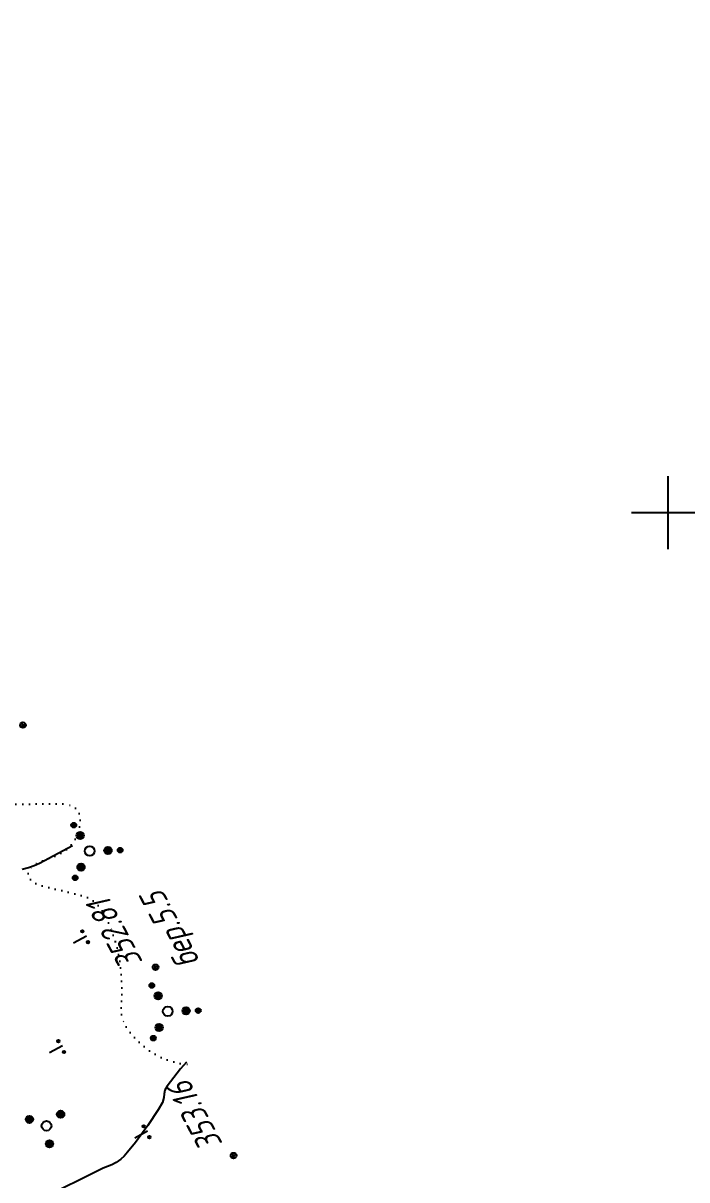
# Model space of a CAD drawing. Extents: x 1517348 to 1518464, y 2188576 to 2190606.
# Drawn here: x 1518094.2 to 1518203.1, y 2189290.4 to 2189480.4 of the extents above; entities that cross this region are included whole.
import ezdxf

# ---------------------------------------------------------------- set-up
doc = ezdxf.new("R2010")
doc.units = 0
doc.linetypes.add('ИИDot', pattern=[1, 0, -1])
for name, color, linetype, lineweight in [('ИИ_ГЕОСЕТКА_025', 3, 'Continuous', 25), ('ИИ_КОНТУР_025', 7, 'ИИDot', 25), ('ИИ_ОТМЕТКА_025', 7, 'Continuous', 25), ('ИИ_РАЗМЕР_025', 7, 'Continuous', 25), ('ИИ_РЕЛЬЕФ_025', 34, 'Continuous', 25), ('ИИ_ТЕКСТ_025', 7, 'Continuous', 25), ('ИИ_УГОДЬЯ_025', 7, 'Continuous', 25)]:
    doc.layers.add(name, color=color, linetype=linetype, lineweight=lineweight)
doc.styles.add('VNIPISIMPLEXCUR', font='simplex.shx', dxfattribs={"width": 0.8, "oblique": 15})
doc.dimstyles.new('ИИ-2000-м-dm$0', dxfattribs={"dimscale": 2, "dimtxt": 2.5, "dimasz": 2.5, "dimexe": 1.25, "dimexo": 0, "dimgap": 1, "dimtad": 1, "dimtoh": 1, "dimzin": 1, "dimdsep": 46, "dimtxsty": 'VNIPISIMPLEXCUR', "dimblk": 'OBLIQUE', "dimcen": 2.5, "dimaunit": 1, "dimadec": 4, "dimazin": 0, "dimtfac": 1, "dimtmove": 1, "dimatfit": 2, "dimfxl": 1, "dimarcsym": 0})
doc.dimstyles.new('ИИ-2000-м-dm$2', dxfattribs={"dimscale": 2, "dimtxt": 2.5, "dimasz": 2.5, "dimexe": 1.25, "dimexo": 0, "dimgap": 1, "dimtad": 2, "dimtoh": 1, "dimzin": 1, "dimdsep": 46, "dimtxsty": 'VNIPISIMPLEXCUR', "dimcen": 2.5, "dimaunit": 1, "dimazin": 0, "dimtfac": 1, "dimtmove": 1, "dimatfit": 2, "dimfxl": 1, "dimarcsym": 0})

# ---------------------------------------------------------------- blocks, each defined once
blk = doc.blocks.new('PICKET')
at = {"color": 0, "linetype": 'Continuous', "lineweight": 25}
for p, q in [((-0.23, 0), (0.23, 0)), ((0, 0.23), (0, -0.23))]:
    blk.add_line(p, q, dxfattribs=at)
blk.add_circle((0, 0), 0.23, dxfattribs=at)
at = {"color": 0, "linetype": 'Continuous', "style": 'VNIPISIMPLEXCUR', "oblique": 15, "width": 0.8}
blk.add_attdef('OTMETKA', (1.25, 0.3), '', height=2, dxfattribs=at)
at = {"color": 8, "linetype": 'Continuous', "style": 'VNIPISIMPLEXCUR', "oblique": 15, "width": 0.8, "flags": 1}
blk.add_attdef('NOMER', (1.25, -2.7), '', height=2, dxfattribs=at)
blk = doc.blocks.new('ИИ053952')
at = {"linetype": 'Continuous', "lineweight": 25}
h = blk.add_hatch(color=0, dxfattribs=at)
edge = h.paths.add_edge_path()
edge.add_arc((-1.309, 2.13), 0.2, 0, 360)
h = blk.add_hatch(color=0, dxfattribs=at)
edge = h.paths.add_edge_path()
edge.add_arc((-0.785, 1.278), 0.3, 0, 360)
h = blk.add_hatch(color=0, dxfattribs=at)
edge = h.paths.add_edge_path()
edge.add_arc((1.499, 0.041), 0.3, 0, 360)
h = blk.add_hatch(color=0, dxfattribs=at)
edge = h.paths.add_edge_path()
edge.add_arc((2.499, 0.068), 0.2, 0, 360)
h = blk.add_hatch(color=0, dxfattribs=at)
edge = h.paths.add_edge_path()
edge.add_arc((-0.714, -1.319), 0.3, 0, 360)
h = blk.add_hatch(color=0, dxfattribs=at)
edge = h.paths.add_edge_path()
edge.add_arc((-1.19, -2.198), 0.2, 0, 360)
at = {"color": 0, "linetype": 'Continuous', "lineweight": 25}
for centre, radius in [((-1.309, 2.13), 0.2), ((-0.785, 1.278), 0.3), ((0, 0), 0.4), ((1.499, 0.041), 0.3), ((2.499, 0.068), 0.2), ((-0.714, -1.319), 0.3), ((-1.19, -2.198), 0.2)]:
    blk.add_circle(centre, radius, dxfattribs=at)
blk = doc.blocks.new('ИИ05407')
at = {"linetype": 'Continuous', "lineweight": 25}
h = blk.add_hatch(color=0, dxfattribs=at)
edge = h.paths.add_edge_path()
edge.add_arc((-0.5, 0.1), 0.1, 0, 360)
h = blk.add_hatch(color=0, dxfattribs=at)
edge = h.paths.add_edge_path()
edge.add_arc((0.5, 0.1), 0.1, 0, 360)
at = {"color": 0, "linetype": 'Continuous', "lineweight": 25}
blk.add_lwpolyline([(0, 0), (0, 1.2)], dxfattribs=at)
for centre in [(-0.5, 0.1), (0.5, 0.1)]:
    blk.add_circle(centre, 0.1, dxfattribs=at)
blk = doc.blocks.new('ИИ053951')
at = {"linetype": 'Continuous', "lineweight": 25}
h = blk.add_hatch(color=0, dxfattribs=at)
edge = h.paths.add_edge_path()
edge.add_arc((1.16, 0.95), 0.3, 0, 360)
h = blk.add_hatch(color=0, dxfattribs=at)
edge = h.paths.add_edge_path()
edge.add_arc((-1.403, 0.53), 0.3, 0, 360)
h = blk.add_hatch(color=0, dxfattribs=at)
edge = h.paths.add_edge_path()
edge.add_arc((0.243, -1.48), 0.3, 0, 360)
at = {"color": 0, "linetype": 'Continuous', "lineweight": 25}
for centre, radius in [((1.16, 0.95), 0.3), ((-1.403, 0.53), 0.3), ((0, 0), 0.4), ((0.243, -1.48), 0.3)]:
    blk.add_circle(centre, radius, dxfattribs=at)
blk = doc.blocks.new('*D23')
at = {"layer": 'Defpoints', "color": 0, "transparency": 16777216}
for p in [(1517433.62, 2190485.82), (1517814.44, 2189993.77), (1517710.22, 2189950.84), (1517583.52, 2189878.79), (1518412.38, 2188627.85)]:
    blk.add_point(p, dxfattribs=at)
at = {"layer": 'ИИ_РАЗМЕР_025', "color": 0, "lineweight": -2, "transparency": 16777216}
for p, q in [((1517701.87, 2189947.56), (1517694.82, 2189960.94)), ((1517709.2, 2189948.67), (1517701.87, 2189947.56))]:
    blk.add_line(p, q, dxfattribs=at)
blk.add_arc((1517718.1, 2189945.8), 9.35, 142.4771, 181.7709, dxfattribs=at)
at = {"layer": 'ИИ_РАЗМЕР_025', "color": 0, "transparency": 16777216}
for points in [[(1517710.25, 2189952), (1517711.11, 2189950.98), (1517713.74, 2189954.07)], [(1517709.4, 2189945.67), (1517708.1, 2189945.35), (1517709.73, 2189941.63)]]:
    blk.add_solid(points, dxfattribs=at)
at = {"layer": 'ИИ_РАЗМЕР_025', "color": 0, "transparency": 16777216, "insert": (1517695.12, 2189953.12), "char_height": 4, "attachment_point": 5, "rotation": 117.7798, "style": 'VNIPISIMPLEXCUR'}
blk.add_mtext("88°41'", dxfattribs=at)
blk = doc.blocks.new('_Oblique')
at = {"color": 0, "linetype": 'ByBlock', "lineweight": -2}
blk.add_line((-0.5, -0.5), (0.5, 0.5), dxfattribs=at)
blk = doc.blocks.new('*D27')
at = {"layer": 'Defpoints', "color": 0, "transparency": 16777216}
for p in [(1517483.76, 2190304.73), (1518396.8, 2188657.42), (1518396.8, 2188657.42)]:
    blk.add_point(p, dxfattribs=at)
at = {"layer": 'ИИ_РАЗМЕР_025', "color": 0, "lineweight": -2, "transparency": 16777216}
for p, q in [((1517483.76, 2190304.73), (1517481.57, 2190303.52)), ((1517483.76, 2190304.73), (1518396.8, 2188657.42)), ((1518396.8, 2188657.42), (1518394.62, 2188656.2))]:
    blk.add_line(p, q, dxfattribs=at)
at = {"layer": 'ИИ_РАЗМЕР_025', "color": 0, "lineweight": -2, "transparency": 16777216, "xscale": 4, "yscale": 4, "zscale": 4}
for p, rotation in [((1517483.76, 2190304.73), 118.9980081626661), ((1518396.8, 2188657.42), 298.9980081626661)]:
    blk.add_blockref('_Oblique', p, dxfattribs=dict(at, rotation=rotation))
at = {"layer": 'ИИ_РАЗМЕР_025', "color": 0, "transparency": 16777216, "insert": (1517937.66, 2189479.62), "char_height": 4, "attachment_point": 5, "rotation": 118.998, "style": 'VNIPISIMPLEXCUR'}
blk.add_mtext('1883.43', dxfattribs=at)
blk = doc.blocks.new('ИИ05012')
at = {"color": 0, "linetype": 'Continuous', "lineweight": 25, "flags": 128}
for points in [[(0, 3), (0, -3)], [(-3, 0), (3, 0)]]:
    blk.add_lwpolyline(points, dxfattribs=at)

msp = doc.modelspace()

# ---------------------------------------------------------------- linework, layer by layer
at = {"layer": 'ИИ_КОНТУР_025', "linetype": 'ИИDot', "flags": 128}
msp.add_lwpolyline([(1518085.181, 2189355.907), (1518085.852, 2189354.373), (1518086.485, 2189353.248), (1518087.081, 2189352.533), (1518087.364, 2189352.329), (1518087.934, 2189352.181), (1518089.643, 2189352.08), (1518099.126, 2189352.16), (1518100.879, 2189352.137), (1518101.864, 2189351.952), (1518102.271, 2189351.79), (1518102.622, 2189351.582), (1518102.915, 2189351.328), (1518103.152, 2189351.027), (1518103.332, 2189350.68), (1518103.534, 2189349.881), (1518103.534, 2189348.964), (1518103.332, 2189347.93), (1518102.928, 2189346.778), (1518102.636, 2189346.192), (1518102.267, 2189345.647), (1518101.82, 2189345.141), (1518101.294, 2189344.675), (1518100.691, 2189344.249), (1518100.011, 2189343.864), (1518099.252, 2189343.518), (1518097.595, 2189342.921), (1518096.29, 2189342.307), (1518095.805, 2189341.984), (1518095.431, 2189341.651), (1518095.169, 2189341.307), (1518095.019, 2189340.953), (1518094.98, 2189340.588), (1518095.05, 2189340.229), (1518095.228, 2189339.894), (1518095.514, 2189339.582), (1518095.906, 2189339.293), (1518096.406, 2189339.027), (1518097.728, 2189338.564), (1518103.121, 2189337.295), (1518104.342, 2189336.955), (1518104.904, 2189336.738), (1518105.444, 2189336.425), (1518105.963, 2189336.015), (1518106.461, 2189335.509), (1518106.937, 2189334.905), (1518107.392, 2189334.205), (1518107.825, 2189333.409), (1518108.618, 2189331.576), (1518109.262, 2189329.716), (1518109.749, 2189327.879), (1518110.077, 2189326.065), (1518110.316, 2189323.418), (1518110.376, 2189320.955), (1518110.262, 2189317.957), (1518110.375, 2189317.224), (1518110.604, 2189316.485), (1518110.951, 2189315.742), (1518111.415, 2189314.993), (1518111.997, 2189314.239), (1518112.696, 2189313.479), (1518113.512, 2189312.714), (1518114.398, 2189311.99), (1518115.305, 2189311.355), (1518116.234, 2189310.807), (1518117.184, 2189310.347), (1518118.155, 2189309.975), (1518119.148, 2189309.692), (1518120.162, 2189309.496), (1518121.153, 2189309.415)], dxfattribs=at)
at = {"layer": 'ИИ_РЕЛЬЕФ_025'}
for points, elevation in [([(1518102.273, 2189345.255), (1518096.868, 2189342.39), (1518095.971, 2189341.985), (1518095.032, 2189341.64), (1518094.035, 2189341.375)], 352.5), ([(1518120.976, 2189309.751), (1518119.983, 2189308.613), (1518117.81, 2189305.795), (1518117.45, 2189305.146), (1518117.299, 2189304.509), (1518117.274, 2189303.911), (1518117.039, 2189303.133), (1518116.343, 2189301.882), (1518114.658, 2189299.309), (1518112.629, 2189296.544), (1518111.322, 2189294.951), (1518110.736, 2189294.31), (1518110.218, 2189293.81), (1518109.448, 2189293.245), (1518108.733, 2189292.89), (1518107.334, 2189292.307), (1518096.986, 2189287.156)], 353)]:
    msp.add_lwpolyline(points, dxfattribs=dict(at, elevation=elevation))

# ---------------------------------------------------------------- block references
at = {"layer": 'ИИ_ГЕОСЕТКА_025', "xscale": 2, "yscale": 2, "zscale": 2}
msp.add_blockref('ИИ05012', (1518200, 2189400), dxfattribs=at)
at = {"layer": 'ИИ_ОТМЕТКА_025'}
ref = msp.add_blockref('PICKET', (1518094.141, 2189365.102, 352.25), dxfattribs=dict(at, xscale=2, yscale=2, zscale=2, rotation=117.7797222222222))
ref.add_attrib('OTMETKA', '352.25', (1518090.277, 2189366.007, 352.25), dxfattribs={"layer": '0', "color": 0, "height": 4, "rotation": 117.77972, "style": 'VNIPISIMPLEXCUR', "oblique": 15, "width": 0.8})
ref = msp.add_blockref('PICKET', (1518115.91, 2189325.33, 352.81), dxfattribs=dict(at, xscale=2, yscale=2, zscale=2, rotation=117.7797222222222))
ref.add_attrib('OTMETKA', '352.81', (1518113.902, 2189326.191, 352.81), dxfattribs={"layer": '0', "color": 0, "height": 4, "rotation": 117.77972, "style": 'VNIPISIMPLEXCUR', "oblique": 15, "width": 0.8})
ref = msp.add_blockref('PICKET', (1518128.71, 2189294.39, 353.16), dxfattribs=dict(at, xscale=2, yscale=2, zscale=2, rotation=117.7797222222222))
ref.add_attrib('OTMETKA', '353.16', (1518127.014, 2189296.322, 353.16), dxfattribs={"layer": '0', "color": 0, "height": 4, "rotation": 117.77972, "style": 'VNIPISIMPLEXCUR', "oblique": 15, "width": 0.8})
at = {"layer": 'ИИ_УГОДЬЯ_025', "xscale": 2, "yscale": 2, "zscale": 2}
for name, p in [('ИИ053952', (1518105.1, 2189344.407)), ('ИИ053952', (1518117.916, 2189318.07)), ('ИИ053951', (1518098.01, 2189299.27))]:
    msp.add_blockref(name, p, dxfattribs=at)
at = {"layer": 'ИИ_УГОДЬЯ_025', "xscale": 2, "yscale": 2, "zscale": 2, "rotation": 117.7797222222222}
for p in [(1518104.552, 2189330.419), (1518100.611, 2189312.391), (1518114.611, 2189298.391)]:
    msp.add_blockref('ИИ05407', p, dxfattribs=at)

# ---------------------------------------------------------------- texts
at = {"layer": 'ИИ_ТЕКСТ_025', "style": 'VNIPISIMPLEXCUR', "oblique": 15, "width": 0.8}
msp.add_text('бер.5.5', height=4, rotation=117.77972, dxfattribs=at).set_placement((1518123.283, 2189326.313))

# ---------------------------------------------------------------- dimensions: what is measured, and where the dimension line sits
at = {"layer": 'ИИ_РАЗМЕР_025'}
dim = msp.add_angular_dim_2l(base=(1517710.224, 2189950.843), line1=((1518412.378, 2188627.85), (1517433.622, 2190485.815)), line2=((1517814.441, 2189993.765), (1517583.525, 2189878.795)), dimstyle='ИИ-2000-м-dm$2', override={"dimtxt": 2, "dimasz": 2, "dimgap": 0.5}, dxfattribs=at)
dim.commit()
dim.dimension.update_dxf_attribs({"geometry": '*D23', "text_midpoint": (1517695.12, 2189953.116), "dimtype": 162})
dim = msp.add_aligned_dim(p1=(1517483.755, 2190304.733), p2=(1518396.803, 2188657.416), distance=0, dimstyle='ИИ-2000-м-dm$0', override={"dimtxt": 2, "dimasz": 2, "dimgap": 0.5, "dimzin": 0}, dxfattribs=at)
dim.commit()
dim.dimension.update_dxf_attribs({"geometry": '*D27', "text_midpoint": (1517937.655, 2189479.62)})

doc.saveas('drawing.dxf')
